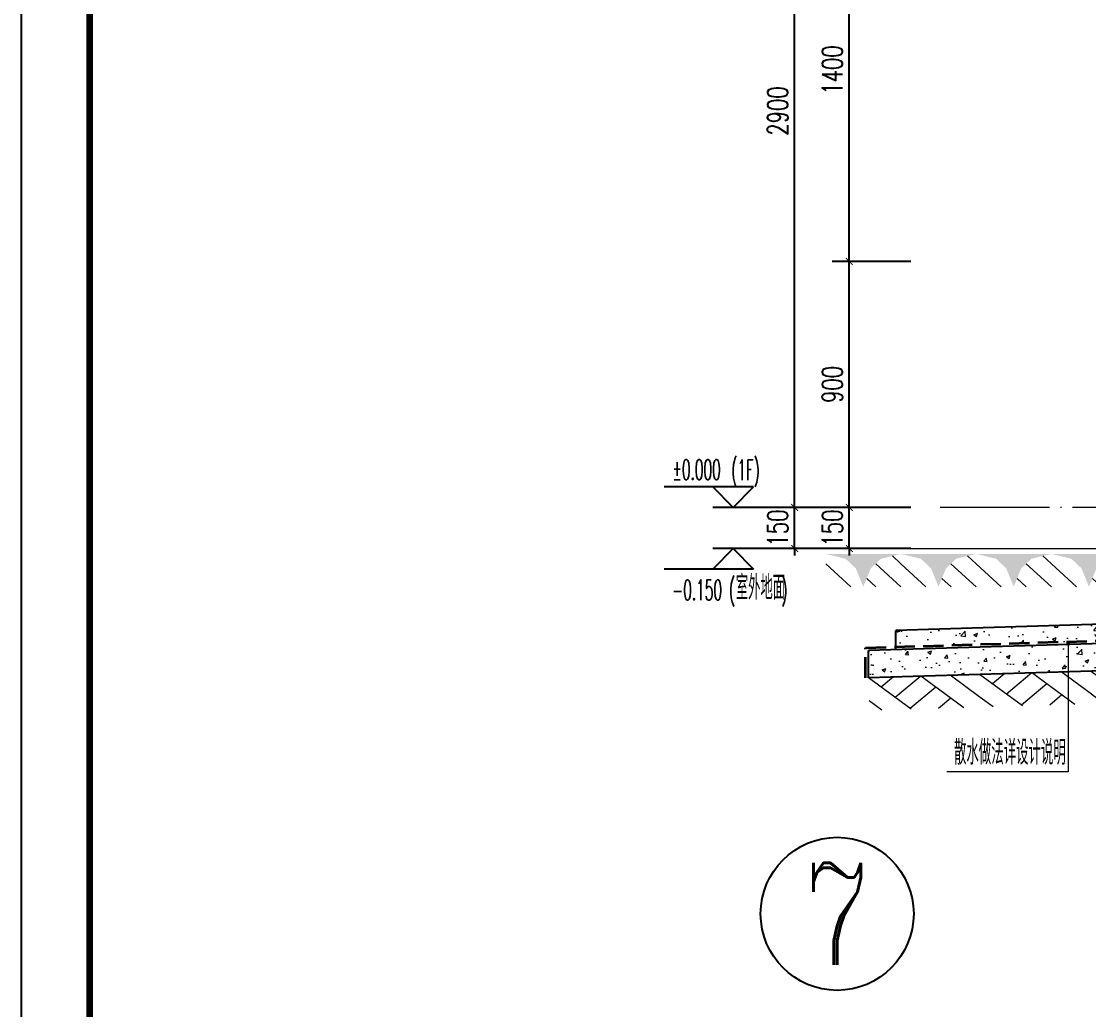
# Model space of a CAD drawing. Extents: x -812054 to 22247, y -644080 to 1003627.
# Drawn here: x -92115 to -88209, y -231505 to -227890 of the extents above; entities that cross this region are included whole.
import ezdxf
from ezdxf.enums import TextEntityAlignment as Align

# ---------------------------------------------------------------- set-up
doc = ezdxf.new("R2010")
doc.units = 0
doc.header["$LTSCALE"] = 1000
doc.linetypes.add('DASH', pattern=[0.35, 0.25, -0.1])
doc.linetypes.add('DOTE', pattern=[2.42, 2, -0.2, 0.02, -0.2])
doc.layers.get('0').update_dxf_attribs({"linetype": 'CONTINUOUS'})
doc.layers.get('DEFPOINTS').update_dxf_attribs({"linetype": 'CONTINUOUS'})
for name, color, linetype in [('AXIS', 3, 'CONTINUOUS'), ('COLUMN', 4, 'CONTINUOUS'), ('DIM_ELEV', 3, 'CONTINUOUS'), ('PUB_DIM', 3, 'CONTINUOUS'), ('PUB_TEXT', 2, 'CONTINUOUS')]:
    doc.layers.add(name, color=color, linetype=linetype)
for name, color, linetype, lineweight in [('AXIS_TEXT', 7, 'CONTINUOUS', 20), ('DOTE', 19, 'DOTE', 9), ('图框', 9, 'CONTINUOUS', 18), ('平面-排水沟', 86, 'CONTINUOUS', 15), ('立面-中轮廓线', 30, 'CONTINUOUS', 35), ('粉刷', 251, 'CONTINUOUS', 9)]:
    doc.layers.add(name, color=color, linetype=linetype, lineweight=lineweight)
doc.layers.add('yichutu', color=7, linetype='CONTINUOUS', true_color=0xffffff)
doc.styles.add('_TCH_AXIS', font='COMPLEX', dxfattribs={"bigfont": 'GBCBIG'})
doc.styles.add('_TCH_DIM', font='SIMPLEX.shx', dxfattribs={"width": 0.7, "bigfont": 'GBCBIG.shx'})
doc.styles.add('_TCH_DIM_T3', font='SIMPLEX', dxfattribs={"width": 0.705882, "bigfont": 'GBCBIG'})
doc.styles.add('DIM_FONT_T3', font='SIMPLEX', dxfattribs={"width": 0.705882, "bigfont": 'GBCBIG'})
doc.dimstyles.new('_TCH_ARCH&&25', dxfattribs={"dimtxt": 74.375, "dimasz": 25, "dimexe": 62.5, "dimexo": 75, "dimgap": 25, "dimtad": 1, "dimdec": 0, "dimzin": 0, "dimdsep": 46, "dimtxsty": '_TCH_DIM_T3', "dimblk": 'ARCHTICK', "dimcen": 0.09, "dimclrt": 7, "dimazin": 0, "dimtfac": 1, "dimtdec": 0, "dimtix": 1, "dimtmove": 2, "dimatfit": 3, "dimldrblk": 'ARCHTICK', "dimfxl": 1, "dimtolj": 1, "dimtzin": 0, "dimarcsym": 0})
pattern_1 = [(50, (28072.99, 249033.25), (143.452037, -12.550427), [15, -165]), (355, (28072.99, 249033.25), (-27.750267, 150.438427), [12, -132]), (100.4514, (28084.94, 249032.2), (115.701876, 137.88791), [12.74804, -140.22842]), (46.1842, (28072.99, 249073.25), (213.44821, -33.1038), [22.5, -247.5]), (96.6356, (28090.77, 249070.5), (186.93254, 194.82357), [19.12206, -210.3426]), (351.1842, (28072.99, 249073.25), (186.93239, 194.82372), [18, -198]), (21, (28092.99, 249063.25), (119.38141, -80.52378), [15, -165]), (326, (28092.99, 249063.25), (48.663066, 145.03001), [12, -132]), (71.4514, (28102.93, 249056.54), (168.044526, 64.5061), [12.74804, -140.22842]), (37.5, (28072.986, 249033.25), (2.431971, 66.578771), [0, -130.4, 0, -134, 0, -132.5]), (7.5, (28072.986, 249033.25), (52.613907, 78.882342), [0, -76.4, 0, -127.4, 0, -50.5]), (327.5, (28028.386, 249033.25), (106.764487, -4.510974), [0, -50, 0, -156, 0, -207]), (317.5, (28008.39, 249033.25), (116.637234, 20.020996), [0, -65, 0, -103.6, 0, -147])]

# ---------------------------------------------------------------- blocks, each defined once
blk = doc.blocks.new('$LINEPAT$素土夯实')
at = {"color": 0}
for p, q in [((0, -210), (210, 0)), ((120, -300), (420, 0)), ((420, 0), (607.5, -187.5)), ((495, -300), (795, 0)), ((615, 0), (705, -90)), ((315, -105), (502.5, -292.5)), ((210, -210), (300, -300)), ((705, -300), (795, -210))]:
    blk.add_line(p, q, dxfattribs=at)
blk = doc.blocks.new('$LinePat$自然土壤')
at = {"color": 0}
for p, q in [((0, -90), (71, -19)), ((0, -300), (210.7, -89.3)), ((420, -300), (630, -90)), ((210, -300), (286.4, -223.6))]:
    blk.add_line(p, q, dxfattribs=at)
for points in [[(0, 0), (630, 0), (168, -45), (462, -45)], [(168, -45), (462, -45), (252, -132), (378, -132)], [(252, -132), (378, -132), (315, -300)]]:
    blk.add_solid(points, dxfattribs=at)
blk = doc.blocks.new('sanshui')
at = {"layer": '粉刷'}
h = blk.add_hatch(dxfattribs=at)
h.set_pattern_fill('混凝土', color=256, scale=20)
h.set_pattern_definition(pattern_1)
edge = h.paths.add_edge_path()
edge.add_line((346317.8, 427329.6), (346257.8, 427329.6))
edge.add_line((346257.8, 427329.6), (346257.8, 427160.3))
edge.add_arc((346157.8, 427160.3), 100, 271.7184, 360, ccw=False)
edge.add_line((346160.8, 427060.3), (345137.8, 427029.6))
edge.add_line((345137.8, 427029.6), (345137.8, 426969.6))
edge.add_line((345137.8, 426969.6), (346317.8, 427005))
edge.add_line((346317.8, 427005), (346317.8, 427329.6))
h = blk.add_hatch(dxfattribs=at)
h.set_pattern_fill('混凝土', color=256, scale=20)
h.set_pattern_definition(pattern_1)
h.paths.add_polyline_path([(346337.8, 426895.6), (346337.8, 426995.6), (345037.8, 426956.6), (345037.8, 426856.6)])
at = {"layer": 'COLUMN'}
for p, q in [((346257.8, 427329.6), (346317.8, 427329.6)), ((346257.8, 427160.3), (346257.8, 427329.6)), ((346317.8, 426995), (346317.8, 427329.6)), ((346160.8, 427060.3), (345137.8, 427029.6)), ((345137.8, 426959.6), (345137.8, 427029.6)), ((346338.1, 426995.6), (345037.8, 426956.6)), ((345037.8, 426856.6), (345037.8, 426956.6)), ((346338.1, 426895.6), (345037.8, 426856.6))]:
    blk.add_line(p, q, dxfattribs=at)
blk.add_arc((346157.8, 427160.3), 100, 271.7184, 0, dxfattribs=at)
at = {"layer": '立面-中轮廓线', "linetype": 'DASH', "ltscale": 0.3}
blk.add_lwpolyline([(345027.8, 426856.6), (345027.8, 426966.3), (346317.8, 427005)], dxfattribs=at)
at = {"layer": '粉刷'}
blk.add_line((344881.5, 427329.6), (346257.8, 427329.6), dxfattribs=at)
at = {"layer": '粉刷', "yscale": 0.4, "zscale": 0.4}
for name, p, xscale, rotation in [('$LinePat$自然土壤', (345156.8, 427309.6), -0.4369306507241237, 359.9999999999903), ('$LinePat$自然土壤', (345432, 427309.6), -0.4369306507241237, 359.9999999999903), ('$LinePat$自然土壤', (345707.3, 427309.6), -0.4369306507241237, 359.9999999999903), ('$LinePat$自然土壤', (345982.6, 427309.6), -0.4369306507241237, 359.9999999999903), ('$LinePat$自然土壤', (346257.8, 427309.6), -0.4369306507241237, 359.9999999999903), ('$LINEPAT$素土夯实', (345851.2, 426881), -0.5117605352322558, 1.718358001643932), ('$LINEPAT$素土夯实', (346257.8, 426893.2), -0.5117605352322558, 1.718358001643932), ('$LINEPAT$素土夯实', (345444.5, 426868.8), -0.5117605352322558, 1.718358001643932)]:
    blk.add_blockref(name, p, dxfattribs=dict(at, xscale=xscale, rotation=rotation))
blk = doc.blocks.new('GFDDDDRG')
at = {"layer": '图框'}
blk.add_lwpolyline([(923309.8, -107437), (923309.8, -159999.5), (893609.8, -159999.5), (893609.8, -107437)], close=True, dxfattribs=at)
blk.add_lwpolyline([(923309.8, -107437), (923309.8, -159999.5), (893609.8, -159999.5), (893609.8, -107437)], close=True, dxfattribs=at)
at = {"layer": '图框', "const_width": 50}
blk.add_lwpolyline([(894109.8, -159499.5), (922809.8, -159499.5), (922809.8, -108687), (894109.8, -108687)], close=True, dxfattribs=at)
blk = doc.blocks.new('yct-1051-594-26275-14850-25-1002.0')
at = {"layer": 'yichutu', "color": 7, "true_color": 0xffffff}
blk.add_lwpolyline([(0, 0), (0, 14850), (26275, 14850), (26275, 0)], close=True, dxfattribs=at)
blk = doc.blocks.new('_ArchTick')
at = {"color": 0, "linetype": 'ByBlock', "const_width": 0.15}
blk.add_lwpolyline([(-0.5, -0.5), (0.5, 0.5)], dxfattribs=at)
blk = doc.blocks.new('*D2739')
at = {"layer": 'DEFPOINTS', "color": 0, "transparency": 16777216}
for p in [(-89084.9, -229667.9), (-88784.9, -229667.9), (-88784.9, -229818.4)]:
    blk.add_point(p, dxfattribs=at)
at = {"layer": 'PUB_DIM', "color": 0, "lineweight": -2, "transparency": 16777216}
for p, q in [((-89084.9, -229667.9), (-89084.9, -229642.9)), ((-88859.9, -229667.9), (-89147.4, -229667.9)), ((-89084.9, -229818.4), (-89084.9, -229667.9)), ((-88859.9, -229818.4), (-89147.4, -229818.4)), ((-89084.9, -229818.4), (-89084.9, -229843.4))]:
    blk.add_line(p, q, dxfattribs=at)
at = {"layer": 'PUB_DIM', "color": 0, "lineweight": -2, "transparency": 16777216, "xscale": 25, "yscale": 25, "zscale": 25}
for p, rotation in [((-89084.9, -229667.9), 270), ((-89084.9, -229818.4), 90)]:
    blk.add_blockref('_ArchTick', p, dxfattribs=dict(at, rotation=rotation))
at = {"layer": 'PUB_DIM', "color": 7, "transparency": 16777216, "insert": (-89147.1, -229743.1), "char_height": 74.38, "attachment_point": 5, "rotation": 90, "style": '_TCH_DIM_T3'}
blk.add_mtext('\\A1;150', dxfattribs=at)
blk = doc.blocks.new('*D2740')
at = {"layer": 'DEFPOINTS', "color": 0, "transparency": 16777216}
for p in [(-89084.9, -228767.9), (-88784.9, -228767.9), (-88784.9, -229667.9)]:
    blk.add_point(p, dxfattribs=at)
at = {"layer": 'PUB_DIM', "color": 0, "lineweight": -2, "transparency": 16777216}
for p, q in [((-88859.9, -228767.9), (-89147.4, -228767.9)), ((-89084.9, -229667.9), (-89084.9, -228767.9)), ((-88859.9, -229667.9), (-89147.4, -229667.9))]:
    blk.add_line(p, q, dxfattribs=at)
at = {"layer": 'PUB_DIM', "color": 0, "lineweight": -2, "transparency": 16777216, "xscale": 25, "yscale": 25, "zscale": 25}
for p, rotation in [((-89084.9, -228767.9), 90), ((-89084.9, -229667.9), 270)]:
    blk.add_blockref('_ArchTick', p, dxfattribs=dict(at, rotation=rotation))
at = {"layer": 'PUB_DIM', "color": 7, "transparency": 16777216, "insert": (-89147.1, -229217.9), "char_height": 74.38, "attachment_point": 5, "rotation": 90, "style": '_TCH_DIM_T3'}
blk.add_mtext('\\A1;900', dxfattribs=at)
blk = doc.blocks.new('*D2741')
at = {"layer": 'DEFPOINTS', "color": 0, "transparency": 16777216}
for p in [(-89084.9, -227367.9), (-88784.9, -227367.9), (-88784.9, -228767.9)]:
    blk.add_point(p, dxfattribs=at)
at = {"layer": 'PUB_DIM', "color": 0, "lineweight": -2, "transparency": 16777216}
for p, q in [((-88859.9, -227367.9), (-89147.4, -227367.9)), ((-89084.9, -228767.9), (-89084.9, -227367.9)), ((-88859.9, -228767.9), (-89147.4, -228767.9))]:
    blk.add_line(p, q, dxfattribs=at)
at = {"layer": 'PUB_DIM', "color": 0, "lineweight": -2, "transparency": 16777216, "xscale": 25, "yscale": 25, "zscale": 25}
for p, rotation in [((-89084.9, -227367.9), 90), ((-89084.9, -228767.9), 270)]:
    blk.add_blockref('_ArchTick', p, dxfattribs=dict(at, rotation=rotation))
at = {"layer": 'PUB_DIM', "color": 7, "transparency": 16777216, "insert": (-89147.1, -228067.9), "char_height": 74.38, "attachment_point": 5, "rotation": 90, "style": '_TCH_DIM_T3'}
blk.add_mtext('\\A1;1400', dxfattribs=at)
blk = doc.blocks.new('*D2742')
at = {"layer": 'DEFPOINTS', "color": 0, "transparency": 16777216}
for p in [(-89284.9, -229667.9), (-88784.9, -229667.9), (-88784.9, -229818.4)]:
    blk.add_point(p, dxfattribs=at)
at = {"layer": 'PUB_DIM', "color": 0, "lineweight": -2, "transparency": 16777216}
for p, q in [((-89284.9, -229667.9), (-89284.9, -229642.9)), ((-88859.9, -229667.9), (-89347.4, -229667.9)), ((-89284.9, -229818.4), (-89284.9, -229667.9)), ((-88859.9, -229818.4), (-89347.4, -229818.4)), ((-89284.9, -229818.4), (-89284.9, -229843.4))]:
    blk.add_line(p, q, dxfattribs=at)
at = {"layer": 'PUB_DIM', "color": 0, "lineweight": -2, "transparency": 16777216, "xscale": 25, "yscale": 25, "zscale": 25}
for p, rotation in [((-89284.9, -229667.9), 270), ((-89284.9, -229818.4), 90)]:
    blk.add_blockref('_ArchTick', p, dxfattribs=dict(at, rotation=rotation))
at = {"layer": 'PUB_DIM', "color": 7, "transparency": 16777216, "insert": (-89347.1, -229743.1), "char_height": 74.38, "attachment_point": 5, "rotation": 90, "style": '_TCH_DIM_T3'}
blk.add_mtext('\\A1;150', dxfattribs=at)
blk = doc.blocks.new('*D2743')
at = {"layer": 'DEFPOINTS', "color": 0, "transparency": 16777216}
for p in [(-89284.9, -226767.9), (-88784.9, -226767.9), (-88784.9, -229667.9)]:
    blk.add_point(p, dxfattribs=at)
at = {"layer": 'PUB_DIM', "color": 0, "lineweight": -2, "transparency": 16777216}
for p, q in [((-88859.9, -226767.9), (-89347.4, -226767.9)), ((-89284.9, -229667.9), (-89284.9, -226767.9)), ((-88859.9, -229667.9), (-89347.4, -229667.9))]:
    blk.add_line(p, q, dxfattribs=at)
at = {"layer": 'PUB_DIM', "color": 0, "lineweight": -2, "transparency": 16777216, "xscale": 25, "yscale": 25, "zscale": 25}
for p, rotation in [((-89284.9, -226767.9), 90), ((-89284.9, -229667.9), 270)]:
    blk.add_blockref('_ArchTick', p, dxfattribs=dict(at, rotation=rotation))
at = {"layer": 'PUB_DIM', "color": 7, "transparency": 16777216, "insert": (-89347.1, -228217.9), "char_height": 74.38, "attachment_point": 5, "rotation": 90, "style": '_TCH_DIM_T3'}
blk.add_mtext('\\A1;2900', dxfattribs=at)
blk = doc.blocks.new('20210902.15310896')
at = {"layer": 'DOTE', "color": 1, "linetype": 'DOTE', "ltscale": 0.2}
blk.add_line((80411.7, -132145.9), (78043, -132145.9), dxfattribs=at)

msp = doc.modelspace()

# ---------------------------------------------------------------- linework, layer by layer
at = {"layer": 'AXIS', "color": 6}
msp.add_circle((-89129.35, -231154.48), 280, dxfattribs=at)
at = {"layer": 'DIM_ELEV'}
for p, q in [((-89434.93, -229592.9), (-89762.93, -229592.9)), ((-89509.93, -229667.9), (-89584.93, -229592.9)), ((-89509.93, -229667.9), (-89434.93, -229592.9)), ((-89084.93, -229667.9), (-89584.93, -229667.9)), ((-89509.93, -229818.37), (-89584.93, -229893.37)), ((-89084.93, -229818.37), (-89584.93, -229818.37)), ((-89509.93, -229818.37), (-89434.93, -229893.37)), ((-89434.93, -229893.37), (-89762.93, -229893.37))]:
    msp.add_line(p, q, dxfattribs=at)
at = {"layer": '平面-排水沟'}
for p, q in [((-88283.75, -230167.49), (-88283.75, -230635.34)), ((-88283.75, -230635.34), (-88727.89, -230635.34))]:
    msp.add_line(p, q, dxfattribs=at)
at = {"layer": '平面-排水沟', "const_width": 6.67}
msp.add_lwpolyline([(-88283.75, -230164.16, 1), (-88283.75, -230170.83, 1)], format="xyb", close=True, dxfattribs=at)

# ---------------------------------------------------------------- block references
at = {"xscale": 0.5, "yscale": 0.5, "zscale": 0.5}
msp.add_blockref('GFDDDDRG', (-538919.72, -154941.4), dxfattribs=at)
msp.add_blockref('sanshui', (-434052.86, -657147.53))
at = {"layer": 'DOTE'}
msp.add_blockref('20210902.15310896', (-166827.92, -97522.01), dxfattribs=at)
at = {"layer": 'yichutu', "rotation": 270}
msp.add_blockref('yct-1051-594-26275-14850-25-1002.0', (-92114.83, -208659.88), dxfattribs=at)

# ---------------------------------------------------------------- texts
at = {"layer": 'AXIS_TEXT', "color": 6, "style": '_TCH_AXIS'}
msp.add_text('7', height=372.76, dxfattribs=at).set_placement((-89253.6, -231340.86), (-89005.1, -231340.86), align=Align.FIT)
at = {"layer": 'PUB_TEXT'}
for s, height, style, width, p in [('%%P0.000', 74.375, '_TCH_DIM', 0.494118, (-89731.93, -229566.65)), ('(1F)', 74.375, '_TCH_DIM', 0.494118, (-89516.56, -229567.88)), ('-0.150', 74.375, '_TCH_DIM', 0.494118, (-89733.33, -230007.12)), ('(', 74.38, '_TCH_DIM', 0.494118, (-89524.61, -230005.9)), ('室外地面', 89.362, '_TCH_DIM', 0.7, (-89500.11, -230005.9)), (')', 74.38, '_TCH_DIM', 0.494118, (-89333.3, -230005.9)), ('散水做法详设计说明', 89.362, 'DIM_FONT_T3', 0.705882, (-88701.64, -230609.09))]:
    msp.add_text(s, height=height, dxfattribs=dict(at, style=style, width=width)).set_placement(p)

# ---------------------------------------------------------------- dimensions: what is measured, and where the dimension line sits
at = {"layer": 'PUB_DIM'}
for p1, p2, distance, picture, middle in [((-88784.93, -229667.9), (-88784.93, -226767.9), 500, '*D2743', (-89347.12, -228217.9)), ((-88784.93, -228767.9), (-88784.93, -227367.9), 300, '*D2741', (-89147.12, -228067.9)), ((-88784.93, -229667.9), (-88784.93, -228767.9), 300, '*D2740', (-89147.12, -229217.9)), ((-88784.93, -229818.37), (-88784.93, -229667.9), 500, '*D2742', (-89347.12, -229743.14)), ((-88784.93, -229818.37), (-88784.93, -229667.9), 300, '*D2739', (-89147.12, -229743.14))]:
    dim = msp.add_aligned_dim(p1=p1, p2=p2, distance=distance, dimstyle='_TCH_ARCH&&25', dxfattribs=at)
    dim.commit()
    dim.dimension.update_dxf_attribs({"geometry": picture, "text_midpoint": middle})

doc.saveas('drawing.dxf')
